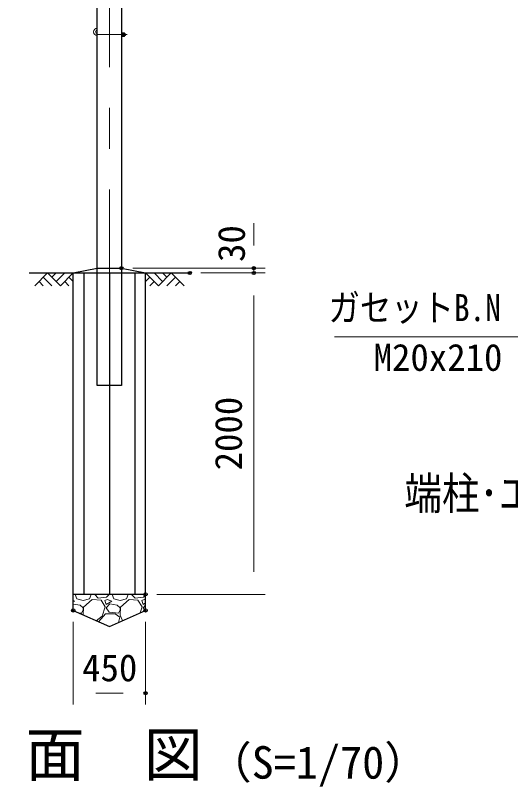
# Model space of a CAD drawing. Units: millimetres, scale not verified. Extents: x -14700 to 14700, y -10395 to 10395.
# Drawn here: x 3590 to 6671, y -3753 to 1045 of the extents above; entities that cross this region are included whole.
import ezdxf
from ezdxf.enums import TextEntityAlignment as Align

# ---------------------------------------------------------------- set-up
doc = ezdxf.new("R2010")
doc.units = ezdxf.units.MM
doc.header["$LTSCALE"] = 40
doc.header["$PDMODE"] = 32
doc.header["$PDSIZE"] = 20
doc.linetypes.add('USER1', pattern=[50.8, 31.75, -6.35, 6.35, -6.35])
for name, color, linetype, lineweight in [('0-0_D-TTL-TXT', 7, 'Continuous', 13), ('0-1_D-STR1', 1, 'Continuous', 25), ('0-2_D-BMK', 2, 'USER1', 13), ('0-3_D-STR3', 3, 'Continuous', 13), ('0-4_D-BGD', 7, 'Continuous', 25), ('0-5_D-STR4', 7, 'Continuous', 25), ('0-6_D-DCR-HCH', 7, 'Continuous', 13), ('0-7_D-STR-DIM', 7, 'Continuous', 13), ('0-A_D-STR-TXT', 7, 'Continuous', 13)]:
    doc.layers.add(name, color=color, linetype=linetype, lineweight=lineweight)
doc.layers.add('0-9_Defpoints', color=8, linetype='Continuous')
doc.styles.add('ＭＳ ゴシック', font='')
doc.styles.get('ＭＳ ゴシック').set_extended_font_data('MS Gothic')

msp = doc.modelspace()

# ---------------------------------------------------------------- linework, layer by layer
at = {"layer": '0-1_D-STR1'}
msp.add_lwpolyline([(4099.8, 5542.52), (4249.8, 5542.52), (4249.8, -1257.48), (4099.8, -1257.48)], close=True, dxfattribs=at)
at = {"layer": '0-2_D-BMK'}
for p, q in [((4174.8, -1308.48), (4174.8, 5593.52)), ((4099.8, 925.52), (4284.8, 925.52))]:
    msp.add_line(p, q, dxfattribs=at)
at = {"layer": '0-3_D-STR3'}
for p, q in [((4249.8, 936.47), (4249.8, 914.57)), ((4249.8, 936.47), (4259, 936.47)), ((4249.8, 931), (4259, 931)), ((4249.8, 920.05), (4259, 920.05)), ((4249.8, 914.57), (4259, 914.57)), ((4259.8, 936.47), (4259.8, 914.57)), ((4259.8, 936.47), (4269, 936.47)), ((4259.8, 934.14), (4259.8, 916.91)), ((4259.8, 931), (4269, 931)), ((4259.8, 920.05), (4269, 920.05)), ((4259.8, 914.57), (4269, 914.57)), ((4269.8, 934.14), (4269.8, 916.91)), ((4269.8, 931.52), (4273.85, 931.52)), ((4269.8, 930.57), (4274.8, 930.57)), ((4269.8, 919.52), (4273.85, 919.52)), ((4274.8, 930.57), (4273.85, 931.52)), ((4273.85, 931.52), (4273.85, 919.52)), ((4274.8, 930.57), (4274.8, 920.47))]:
    msp.add_line(p, q, dxfattribs=at)
msp.add_lwpolyline([(4269.8, 920.47), (4274.8, 920.47), (4273.85, 919.52)], dxfattribs=at)
for centre, radius, start, end in [((4099.8, 942.52), 23, 90, 270), ((4099.8, 942.52), 11, 90, 270), ((4240.66, 925.52), 19.14, 343.37369, 16.62631), ((4254.82, 933.73), 5, 326.78843, 33.21157), ((4254.82, 917.31), 5, 326.78843, 33.21157), ((4250.66, 925.52), 19.14, 343.37369, 16.62631), ((4264.82, 933.73), 5, 326.78843, 33.21157), ((4264.82, 917.31), 5, 326.78843, 33.21157)]:
    msp.add_arc(centre, radius, start, end, dxfattribs=at)
at = {"layer": '0-4_D-BGD'}
for p, q in [((3674.8, -557.48), (4674.8, -557.48)), ((4399.8, -2557.48), (3949.8, -2557.48))]:
    msp.add_line(p, q, dxfattribs=at)
at = {"layer": '0-5_D-STR4'}
for p, q in [((3949.8, -2657.48), (3949.8, -557.48)), ((4015.7, -557.48), (4015.7, -2557.48)), ((4174.8, -557.48), (4174.8, -2557.48)), ((4333.9, -557.48), (4333.9, -2557.48)), ((4399.8, -2657.48), (4399.8, -557.48))]:
    msp.add_line(p, q, dxfattribs=at)
for points in [[(3949.8, -557.48), (4099.8, -527.48), (4249.8, -527.48), (4399.8, -557.48)], [(3949.8, -2657.48), (4174.8, -2757.48), (4399.8, -2657.48)]]:
    msp.add_lwpolyline(points, dxfattribs=at)
at = {"layer": '0-6_D-DCR-HCH'}
for p, q in [((3790.16, -557.48), (3710.34, -637.3)), ((3790.16, -557.48), (3869.98, -637.3)), ((3816.77, -584.08), (3843.37, -557.48)), ((3843.37, -610.69), (3896.59, -557.48)), ((3869.98, -637.3), (3949.8, -557.48)), ((4479.62, -637.3), (4399.8, -557.48)), ((4506.22, -610.69), (4453.01, -557.48)), ((4559.43, -557.48), (4479.62, -637.3)), ((4532.97, -584.22), (4506.22, -557.48)), ((4559.43, -557.48), (4639.25, -637.3)), ((3736.95, -610.69), (3763.68, -637.3)), ((3763.56, -584.08), (3817.01, -637.3)), ((3896.59, -610.69), (3923.31, -637.3)), ((3923.19, -584.08), (3949.8, -610.57)), ((4426.4, -584.08), (4399.8, -610.57)), ((4453.01, -610.69), (4426.28, -637.3)), ((4586.04, -584.08), (4532.58, -637.3)), ((4612.65, -610.69), (4585.92, -637.3)), ((3961.4, -2557.48), (3973.21, -2585.03)), ((3973.21, -2585.03), (4012.31, -2596.53)), ((4012.31, -2596.53), (4051.41, -2585.03)), ((4067.51, -2589.63), (4014.61, -2637.93)), ((4051.41, -2585.03), (4061.25, -2557.48)), ((4122.71, -2594.23), (4067.51, -2589.63)), ((4104.31, -2580.43), (4083.27, -2557.48)), ((4157.21, -2575.83), (4104.31, -2580.43)), ((4161.81, -2589.63), (4145.71, -2596.53)), ((4173.73, -2557.48), (4157.21, -2575.83)), ((4189.41, -2598.83), (4161.81, -2589.63)), ((4191.4, -2557.48), (4203.21, -2585.03)), ((4203.21, -2585.03), (4242.31, -2596.53)), ((4242.31, -2596.53), (4281.41, -2585.03)), ((4297.51, -2589.63), (4244.61, -2637.93)), ((4281.41, -2585.03), (4291.25, -2557.48)), ((4352.71, -2594.23), (4297.51, -2589.63)), ((4334.31, -2580.43), (4313.27, -2557.48)), ((4387.21, -2575.83), (4334.31, -2580.43)), ((4391.81, -2589.63), (4375.71, -2596.53)), ((4399.8, -2561.85), (4387.21, -2575.83)), ((4399.8, -2592.3), (4391.81, -2589.63)), ((3959.41, -2598.83), (3949.8, -2595.63)), ((3949.8, -2604.6), (3959.41, -2598.83)), ((3993.91, -2624.13), (3949.8, -2617.52)), ((4012.31, -2640.23), (3993.91, -2624.13)), ((4014.61, -2637.93), (4012.35, -2685.28)), ((4148.01, -2635.63), (4122.71, -2594.23)), ((4129.61, -2693.13), (4148.01, -2635.63)), ((4145.71, -2596.53), (4154.91, -2619.53)), ((4154.91, -2619.53), (4189.41, -2598.83)), ((4177.91, -2617.23), (4154.91, -2640.23)), ((4223.91, -2624.13), (4177.91, -2617.23)), ((4242.31, -2640.23), (4223.91, -2624.13)), ((4244.61, -2637.93), (4242.31, -2686.23)), ((4378.01, -2635.63), (4352.71, -2594.23)), ((4366.25, -2672.39), (4378.01, -2635.63)), ((4375.71, -2596.53), (4384.91, -2619.53)), ((4384.91, -2619.53), (4399.8, -2610.6)), ((4399.8, -2625.34), (4384.91, -2640.23)), ((3984.11, -2672.73), (4000.81, -2674.73)), ((4000.81, -2674.73), (4012.31, -2654.03)), ((4012.31, -2654.03), (4012.31, -2640.23)), ((4108.91, -2725.33), (4150.31, -2679.33)), ((4150.31, -2679.33), (4210.11, -2679.33)), ((4154.91, -2640.23), (4173.31, -2667.83)), ((4173.31, -2667.83), (4230.81, -2674.73)), ((4210.11, -2679.33), (4240.01, -2700.03)), ((4230.81, -2674.73), (4242.31, -2654.03)), ((4242.31, -2654.03), (4242.31, -2640.23)), ((4242.31, -2686.23), (4256.94, -2720.97)), ((4384.91, -2640.23), (4397.18, -2658.64)), ((4093.25, -2721.23), (4129.61, -2693.13)), ((4111.16, -2729.2), (4108.91, -2725.33)), ((4230.81, -2732.23), (4226.39, -2734.55)), ((4240.01, -2700.03), (4230.81, -2732.23)), ((4175.87, -2757), (4173.26, -2756.79))]:
    msp.add_line(p, q, dxfattribs=at)
at = {"layer": '0-7_D-STR-DIM'}
for p, q in [((5073.35, -387.48), (5073.35, -247.48)), ((4319.8, -527.48), (5143.35, -527.48)), ((5073.35, -557.48), (5073.35, -527.48)), ((4744.8, -557.48), (5143.35, -557.48)), ((4744.8, -557.48), (5143.35, -557.48)), ((5073.35, -2417.48), (5073.35, -697.48)), ((5073.35, -697.48), (5073.35, -837.48)), ((4469.8, -2557.48), (5143.35, -2557.48)), ((3949.8, -2727.48), (3949.8, -3242.35)), ((4399.8, -2727.48), (4399.8, -3242.35)), ((4089.8, -3172.35), (4259.8, -3172.35))]:
    msp.add_line(p, q, dxfattribs=at)
at = {"layer": '0-9_Defpoints'}
for p in [(4249.8, -527.48), (5073.35, -527.48), (4674.8, -557.48), (5073.35, -557.48), (4399.8, -2557.48), (3949.8, -2657.48), (4399.8, -2657.48), (4399.8, -3172.35)]:
    msp.add_point(p, dxfattribs=at)
at = {"layer": '0-A_D-STR-TXT'}
msp.add_lwpolyline([(5575.51, -955.78), (6783.31, -955.78), (7047.78, -587.27)], dxfattribs=at)

# ---------------------------------------------------------------- texts
at = {"layer": '0-0_D-TTL-TXT', "style": 'ＭＳ ゴシック', "width": 0.85}
msp.add_text('端柱･エンドサポート取付詳細', height=202.1, dxfattribs=at).set_placement((6009.58, -2090.5), align=Align.BOTTOM_LEFT)
at = {"layer": '0-0_D-TTL-TXT', "style": 'ＭＳ ゴシック'}
for s, height, p in [('側\u3000面\u3000図', 269.5, (2918.34, -3769.32)), ('（S=1/70）', 202.1, (4784.44, -3764.9))]:
    msp.add_text(s, height=height, dxfattribs=at).set_placement(p, align=Align.BOTTOM_LEFT)
at = {"layer": '0-7_D-STR-DIM', "style": 'ＭＳ ゴシック'}
for s, p in [('30', (5068.55, -488.95)), ('2000', (5049.73, -1785.85))]:
    msp.add_text(s, height=168.3, rotation=90, dxfattribs=at).set_placement(p, align=Align.BOTTOM_LEFT)
msp.add_text('450', height=168.3, dxfattribs=at).set_placement((4005.05, -3148.73), align=Align.BOTTOM_LEFT)
at = {"layer": '0-A_D-STR-TXT', "style": 'ＭＳ ゴシック', "width": 0.85}
msp.add_text('ガセットB.N', height=168.3, dxfattribs=at).set_placement((5538.25, -907.73), align=Align.BOTTOM_LEFT)
at = {"layer": '0-A_D-STR-TXT', "style": 'ＭＳ ゴシック'}
msp.add_text('M20x210', height=168.3, dxfattribs=at).set_placement((5818.97, -1217.09), align=Align.BOTTOM_LEFT)

doc.saveas('drawing.dxf')
